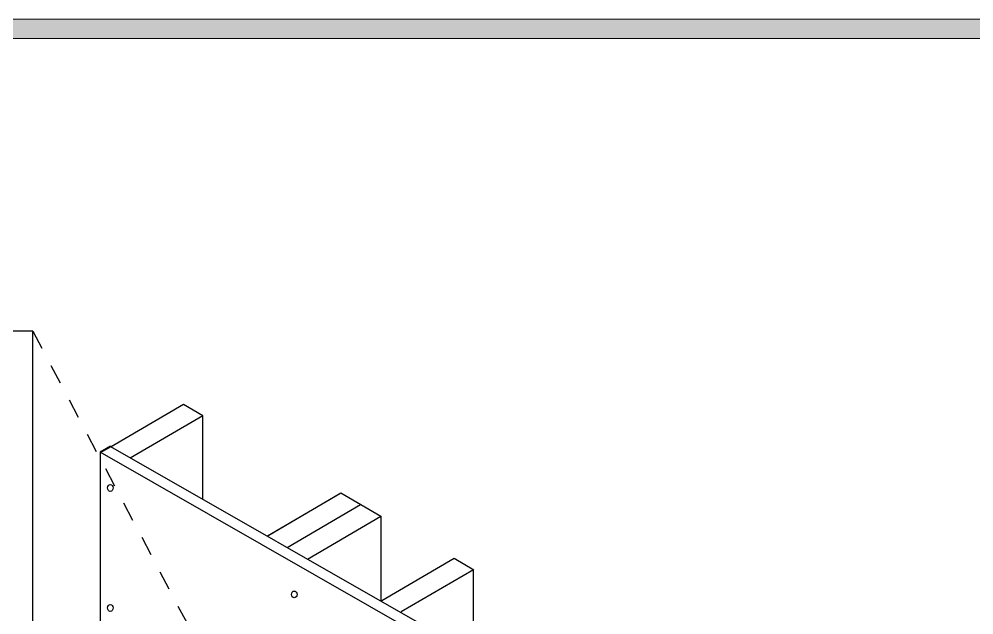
# Model space of a CAD drawing. Extents: x -1337 to 5791, y -3809 to 1769.
# Drawn here: x -236.8 to 205.5, y -1511.6 to -1235.6 of the extents above; entities that cross this region are included whole.
import ezdxf

# ---------------------------------------------------------------- set-up
doc = ezdxf.new("R2010")
doc.units = 0
doc.header["$MEASUREMENT"] = 0
doc.linetypes.add('AI-Linetype-21', pattern=[18, 9, -9])
for name, color, linetype, lineweight in [('G-ANNO-TTLB', 7, 'Continuous', 0), ('TYVEK', 7, 'Continuous', 0), ('WALL SCRATCH', 7, 'Continuous', 0)]:
    doc.layers.add(name, color=color, linetype=linetype, lineweight=lineweight)

msp = doc.modelspace()

# ---------------------------------------------------------------- hatches: boundary and pattern name
at = {"layer": 'G-ANNO-TTLB', "true_color": 0xff00ff, "transparency": 33554687}
h = msp.add_hatch(color=6, dxfattribs=at)
edge = h.paths.add_edge_path()
edge.add_spline(control_points=[(1773.02, -3692.6), (1773.02, -3692.6), (-1156.5, -3692.6), (-1156.5, -3692.6), (-1156.5, -3692.6), (-1156.5, -1235.6), (-1156.5, -1235.6), (-1156.5, -1235.6), (1773.02, -1235.6), (1773.02, -1235.6), (1773.02, -1235.6), (1773.02, -3692.6), (1773.02, -3692.6)], knot_values=[0, 0, 0, 0, 1, 1, 1, 2, 2, 2, 3, 3, 3, 4, 4, 4, 4], degree=3, periodic=0)
edge = h.paths.add_edge_path()
edge.add_spline(control_points=[(-1147.5, -1244.6), (-1147.5, -1244.6), (-1147.5, -3683.6), (-1147.5, -3683.6), (-1147.5, -3683.6), (1764.02, -3683.6), (1764.02, -3683.6), (1764.02, -3683.6), (1764.02, -1244.6), (1764.02, -1244.6), (1764.02, -1244.6), (-1147.5, -1244.6), (-1147.5, -1244.6)], knot_values=[0, 0, 0, 0, 1, 1, 1, 2, 2, 2, 3, 3, 3, 4, 4, 4, 4], degree=3, periodic=0)
edge.add_line((-1147.5, -1244.6), (-1147.5, -1244.6))

# ---------------------------------------------------------------- linework, layer by layer
at = {"layer": 'G-ANNO-TTLB'}
for points in [[(1773.02, -3692.6), (1773.02, -3692.6), (-1156.5, -3692.6), (-1156.5, -3692.6), (-1156.5, -3692.6), (-1156.5, -1235.6), (-1156.5, -1235.6), (-1156.5, -1235.6), (1773.02, -1235.6), (1773.02, -1235.6), (1773.02, -1235.6), (1773.02, -3692.6), (1773.02, -3692.6)], [(-1147.5, -1244.6), (-1147.5, -1244.6), (-1147.5, -3683.6), (-1147.5, -3683.6), (-1147.5, -3683.6), (1764.02, -3683.6), (1764.02, -3683.6), (1764.02, -3683.6), (1764.02, -1244.6), (1764.02, -1244.6), (1764.02, -1244.6), (-1147.5, -1244.6), (-1147.5, -1244.6)]]:
    msp.add_open_spline(points, degree=3, knots=[0, 0, 0, 0, 1, 1, 1, 2, 2, 2, 3, 3, 3, 4, 4, 4, 4], dxfattribs=at)
at = {"layer": 'TYVEK', "color": 18, "linetype": 'AI-Linetype-21', "lineweight": 25, "true_color": 0x000000}
msp.add_line((-230.4, -1380.14), (-108, -1611.95), dxfattribs=at)
at = {"layer": 'TYVEK', "color": 2, "lineweight": 25, "true_color": 0xffff00}
msp.add_line((-194.33, -1433.7), (-199.14, -1436.48), dxfattribs=at)
at = {"layer": 'TYVEK', "color": 18, "lineweight": 25, "true_color": 0x000000}
msp.add_lwpolyline([(-230.4, -1380.14), (-381.6, -1380.14), (-381.6, -1746.63), (-230.4, -1746.63)], close=True, dxfattribs=at)
at = {"layer": 'WALL SCRATCH', "color": 33, "lineweight": 25, "true_color": 0xcc9966}
for p, q in [((-194.08, -1433.57), (-160.67, -1414)), ((-194.07, -1433.57), (-160.67, -1414)), ((-160.67, -1414), (-151.69, -1419.18)), ((-185.33, -1438.88), (-151.69, -1419.18)), ((-151.71, -1458.05), (-151.71, -1419.31)), ((-121.92, -1475.06), (-87.74, -1455.05)), ((-121.67, -1474.91), (-88.26, -1455.35)), ((-87.74, -1455.05), (-69.28, -1465.89)), ((-112.64, -1480.36), (-78.59, -1460.43)), ((-103.19, -1485.76), (-69.28, -1465.89)), ((-69.28, -1465.91), (-69.28, -1504.83)), ((-68.72, -1504.93), (-35.32, -1485.37)), ((-35.32, -1485.37), (-26.11, -1490.65)), ((-59.77, -1510.07), (-26.36, -1490.5)), ((-26.34, -1529.24), (-26.36, -1490.5))]:
    msp.add_line(p, q, dxfattribs=at)
at = {"layer": 'WALL SCRATCH', "color": 2, "lineweight": 25, "true_color": 0xffff00}
for p, q in [((-194.47, -1433.46), (-199.28, -1436.24)), ((69.51, -1589.73), (-199.28, -1436.24)), ((-199.28, -1436.24), (-199.28, -1858.48)), ((-194.33, -1433.71), (-194.58, -1433.57)), ((74.46, -1587.2), (-194.33, -1433.72))]:
    msp.add_line(p, q, dxfattribs=at)
at = {"layer": 'WALL SCRATCH', "color": 252, "lineweight": 25, "true_color": 0x848484}
for centre in [(-194.51, -1452.77), (-109.32, -1502.12), (-194.51, -1508.36)]:
    msp.add_ellipse(centre, major_axis=(0, 1.59), ratio=0.812499, dxfattribs=at)

doc.saveas('drawing.dxf')
